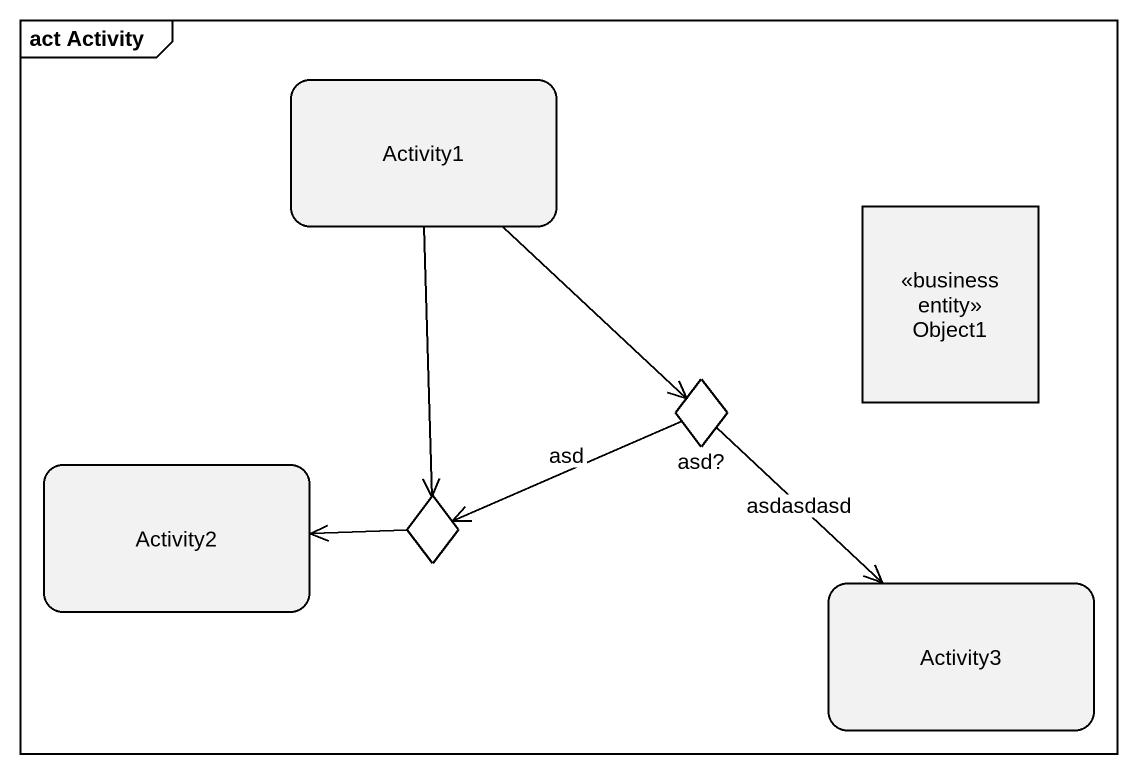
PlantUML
@startuml
mainframe act Activity
hide empty description
state Activity1
state Object1 <<business entity>>
state "asd?" as asd <<choice>>
state Activity2
state choice1 <<choice>>
state Activity3
Activity1 --> asd
Activity1 --> choice1
asd -left-> choice1 : asd
asd --> Activity3 : asdasdasd
choice1 -left-> Activity2
@enduml
